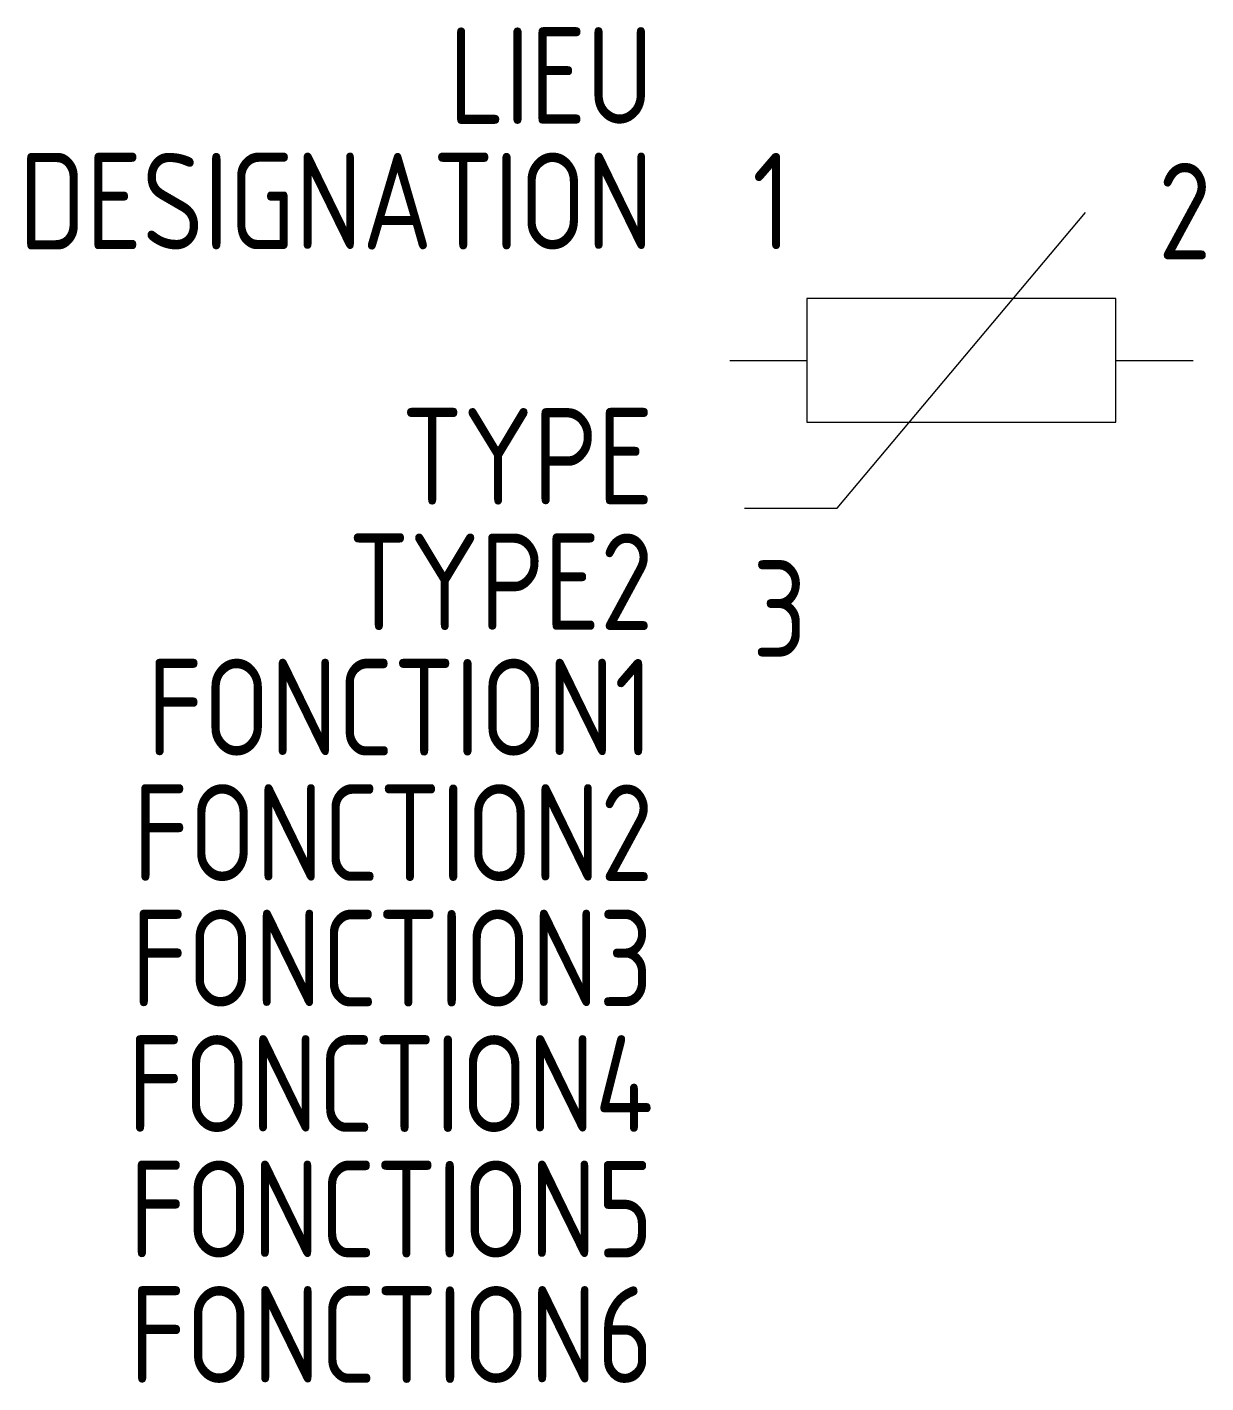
# Model space of a CAD drawing. Extents: x -1602.8 to -1572.3, y -906.1 to -871.
import ezdxf
from ezdxf.enums import TextEntityAlignment as Align

# ---------------------------------------------------------------- set-up
doc = ezdxf.new("R2010")
doc.units = 0
for name, color, linetype in [('SYMB_FIL', 3, 'CONTINUOUS'), ('SYMB_TXT_CONTACT', 2, 'CONTINUOUS'), ('SYMB_TXT_NOM', 3, 'CONTINUOUS')]:
    doc.layers.add(name, color=color, linetype=linetype)
doc.styles.add('NET2_5', font='isocp.shx', dxfattribs={"width": 0.9, "height": 2.5})

msp = doc.modelspace()

# ---------------------------------------------------------------- linework, layer by layer
at = {"layer": 'SYMB_FIL'}
for p, q in [((-1581.848, -883.424), (-1575.42, -875.763)), ((-1584.634, -879.593), (-1582.634, -879.593)), ((-1574.634, -879.593), (-1572.634, -879.593)), ((-1584.248, -883.424), (-1581.848, -883.424))]:
    msp.add_line(p, q, dxfattribs=at)
msp.add_lwpolyline([(-1582.634, -881.193), (-1574.634, -881.193), (-1574.634, -877.993), (-1582.634, -877.993)], close=True, dxfattribs=at)

# ---------------------------------------------------------------- texts
at = {"layer": 'SYMB_TXT_CONTACT', "style": 'NET2_5', "width": 0.9, "flags": 8}
msp.add_attdef('1', (-1584.05, -876.718), '1', height=2.5, dxfattribs=at)
msp.add_attdef('2', text='2', height=2.5, dxfattribs=at).set_placement((-1572.159, -876.977), align=Align.RIGHT)
msp.add_attdef('3', text='t°', height=2.5, dxfattribs=at).set_placement((-1584.05, -886.024), align=Align.MIDDLE_LEFT)
at = {"layer": 'SYMB_TXT_NOM', "style": 'NET2_5', "width": 0.9, "flags": 8}
for tag, text, p in [('LIEU', '', (-1586.609, -873.468)), ('DESIGNATION', 'R?', (-1586.609, -876.718)), ('TYPE', '', (-1586.609, -883.328)), ('TYPE2', '', (-1586.609, -886.578)), ('FONCTION1', '', (-1586.609, -889.828)), ('FONCTION2', '', (-1586.609, -893.078)), ('FONCTION3', '', (-1586.609, -896.328)), ('FONCTION4', '', (-1586.609, -899.578)), ('FONCTION5', '', (-1586.609, -902.828)), ('FONCTION6', '', (-1586.609, -906.078))]:
    msp.add_attdef(tag, text=text, height=2.5, dxfattribs=at).set_placement(p, align=Align.RIGHT)

doc.saveas('drawing.dxf')
